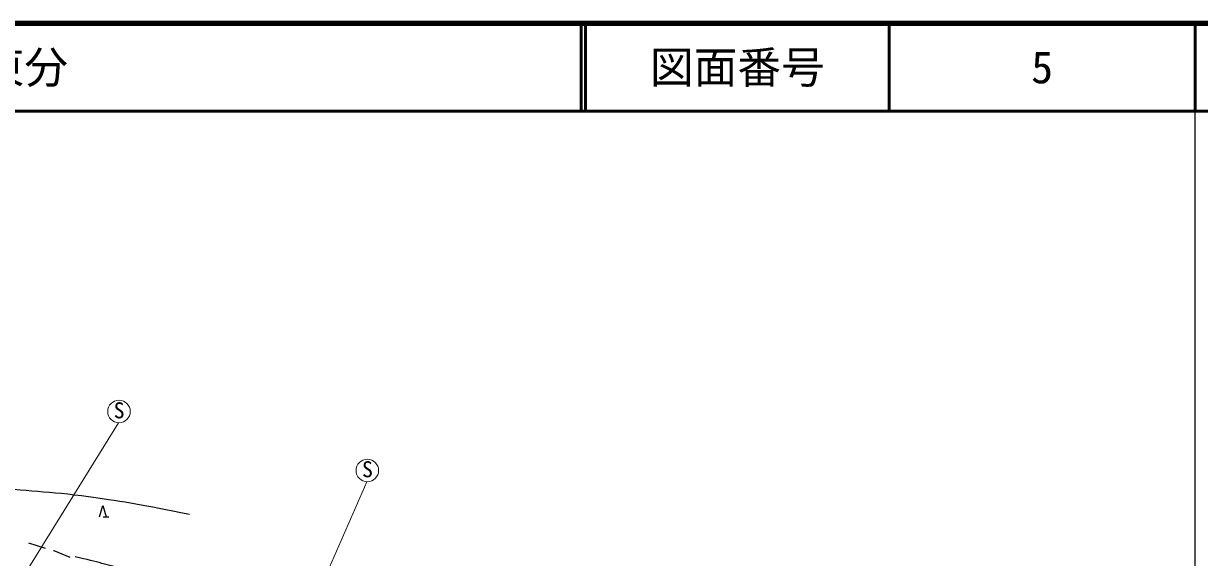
# Model space of a CAD drawing. Units: millimetres, scale not verified. Extents: x 40000 to 680000, y 20000 to 380000.
# Drawn here: x 444938 to 579500, y 318964 to 380000 of the extents above; entities that cross this region are included whole.
import ezdxf
from ezdxf.enums import TextEntityAlignment as Align

# ---------------------------------------------------------------- set-up
doc = ezdxf.new("R2010")
doc.units = ezdxf.units.MM
doc.header["$LTSCALE"] = 1000
for name, color, linetype, lineweight in [('M-BGD', 7, 'Continuous', 25), ('M-STR-HTXT', 7, 'Continuous', 13), ('M-TTL', 2, 'Continuous', 140), ('M-TTL-BAND', 7, 'Continuous', 25), ('M-TTL-LINE', 7, 'Continuous', 50)]:
    doc.layers.add(name, color=color, linetype=linetype, lineweight=lineweight)
doc.layers.add('M-TTL-TXT', color=7, linetype='Continuous')
doc.styles.add('ＭＳ ゴシック', font='')
doc.styles.get('ＭＳ ゴシック').set_extended_font_data('MS Gothic')

msp = doc.modelspace()

# ---------------------------------------------------------------- linework, layer by layer
at = {"layer": 'M-BGD'}
for p, q in [((453615, 323610), (453999, 324890)), ((453999, 324890), (454383, 323610)), ((454063, 323610), (454703, 323610)), ((445511, 320628), (447423, 320041)), ((448379, 319748), (448391, 319744)), ((448391, 319744), (450231, 318994))]:
    msp.add_line(p, q, dxfattribs=at)
for points, knots in [([(463925, 323888), (458442, 324969), (456915, 325270), (452381, 325894), (447859, 326517), (445282, 326496), (440755, 327081), (437382, 327517), (435553, 328243), (432159, 328473), (427565, 328785), (424966, 328790), (420370, 328514), (416985, 328310), (415796, 328194), (411732, 327654)], [0, 0, 0, 0, 1, 1, 1, 2, 2, 2, 3, 3, 3, 4, 4, 4, 5, 5, 5, 5]), ([(505822, 306955), (504330, 307104), (503916, 307139), (502690, 307200), (501168, 307277), (500312, 307278), (498788, 307241), (497273, 307205), (496428, 307018), (494913, 307050), (492904, 307093), (491776, 307160), (489782, 307405), (485208, 307966), (482693, 308612), (478184, 309561), (475750, 310073), (474366, 310303), (471989, 311035), (470638, 311451), (469897, 311745), (468605, 312317), (466355, 313313), (465284, 314261), (463038, 315265), (460603, 316353), (459151, 316763), (456597, 317530), (454371, 318198), (453592, 318391), (450839, 319031)], [0, 0, 0, 0, 1, 1, 1, 2, 2, 2, 3, 3, 3, 4, 4, 4, 5, 5, 5, 6, 6, 6, 7, 7, 7, 8, 8, 8, 9, 9, 9, 10, 10, 10, 10])]:
    msp.add_open_spline(points, degree=3, knots=knots, dxfattribs=at)
at = {"layer": 'M-STR-HTXT'}
for p, q in [((445257, 317311), (455815, 334355)), ((474864, 306220), (484232, 327619))]:
    msp.add_line(p, q, dxfattribs=at)
for centre in [(455861, 335643), (484278, 328907)]:
    msp.add_circle(centre, 1289, dxfattribs=at)
at = {"layer": 'M-TTL'}
msp.add_line((680000, 380000), (40000, 380000), dxfattribs=at)
at = {"layer": 'M-TTL-BAND'}
msp.add_line((579000, 20000), (579000, 370000), dxfattribs=at)
at = {"layer": 'M-TTL-LINE'}
for p, q in [((508747, 380000), (508747, 370000)), ((509247, 380000), (509247, 370000)), ((543997, 380000), (543997, 370000)), ((579000, 380000), (579000, 370000)), ((40000, 370000), (680000, 370000))]:
    msp.add_line(p, q, dxfattribs=at)

# ---------------------------------------------------------------- texts
at = {"layer": 'M-STR-HTXT', "style": 'ＭＳ ゴシック'}
for p in [(455257, 334317), (483673, 327581)]:
    msp.add_text('S', height=1833, dxfattribs=at).set_placement(p, align=Align.BOTTOM_LEFT)
at = {"layer": 'M-TTL-TXT', "style": 'ＭＳ ゴシック'}
msp.add_text('萩市大字上小川東分', height=3666, dxfattribs=at).set_placement((405024, 375000), align=Align.MIDDLE_LEFT)
for s, p in [('図面番号', (526622, 375000)), ('5', (561497, 375000))]:
    msp.add_text(s, height=3666, dxfattribs=at).set_placement(p, align=Align.MIDDLE_CENTER)

doc.saveas('drawing.dxf')
